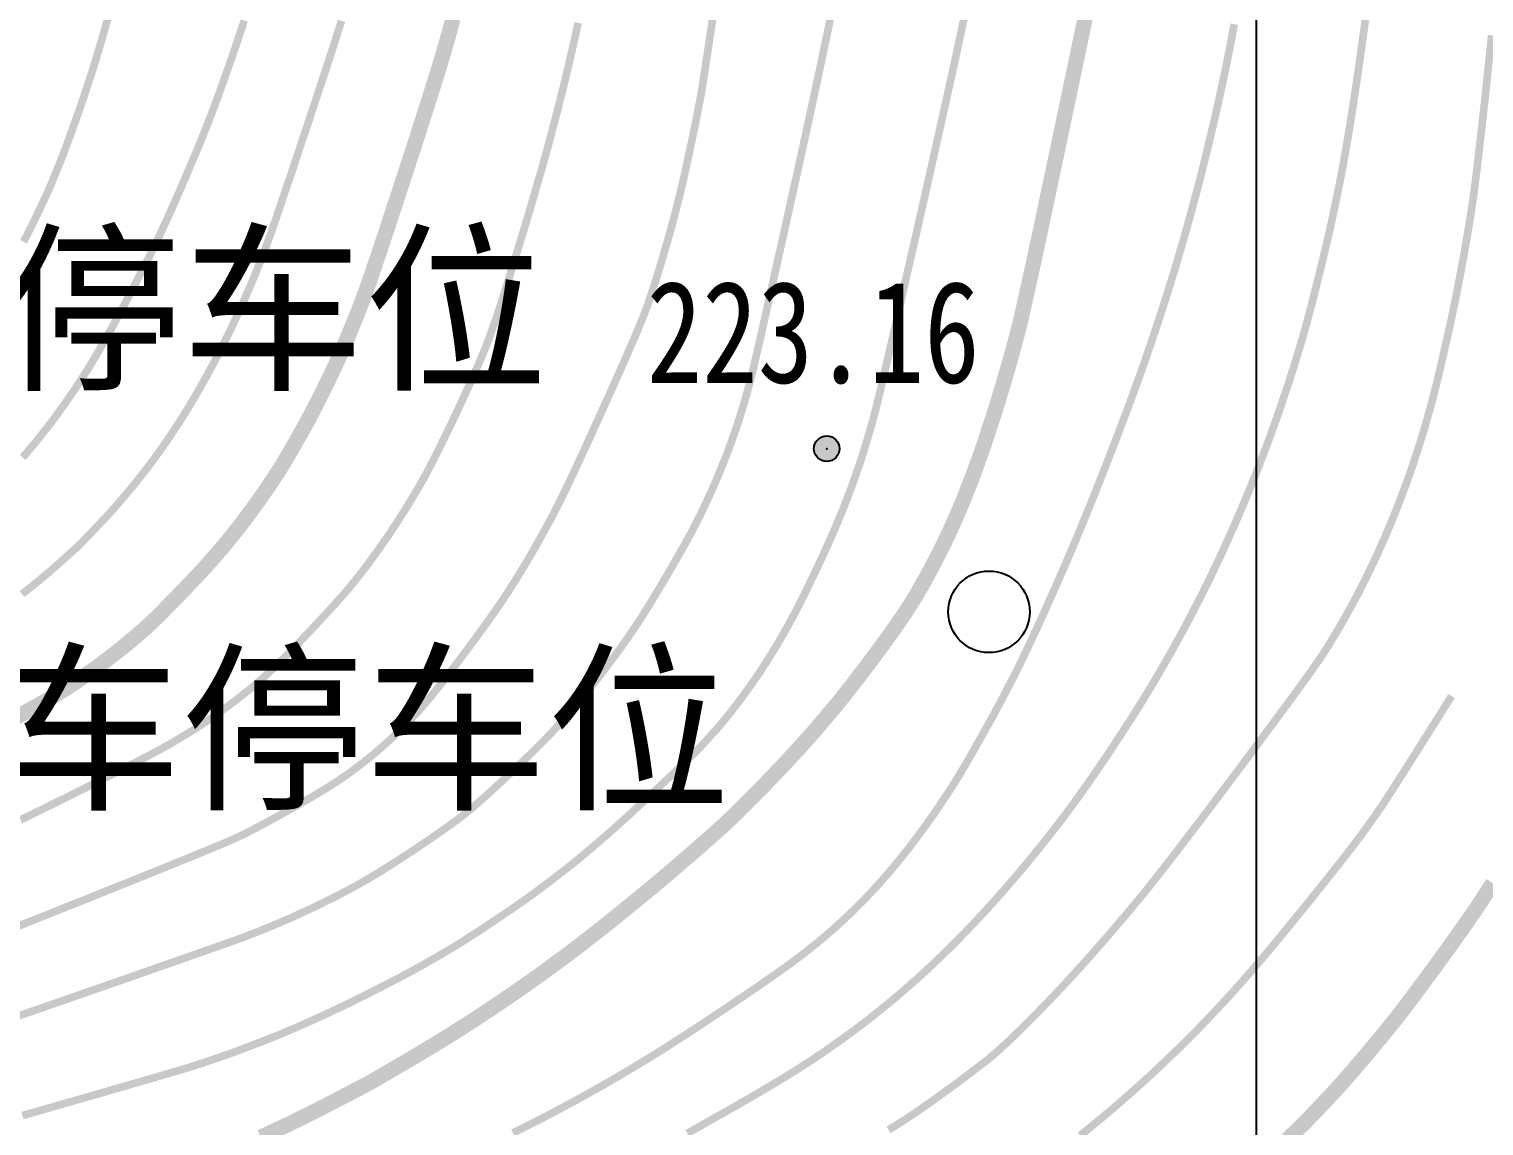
# Model space of a CAD drawing. Extents: x 36524600 to 36525730, y 2746759 to 2747713.
# Drawn here: x 36525135.22 to 36525149.49, y 2747439.83 to 2747450.58 of the extents above; entities that cross this region are included whole.
import ezdxf
from ezdxf.enums import TextEntityAlignment as Align

# ---------------------------------------------------------------- set-up
doc = ezdxf.new("R2010")
doc.units = 0
doc.header["$LTSCALE"] = 1000
doc.header["$MEASUREMENT"] = 0
for name, color, linetype in [('0-规划文字', 7, 'Continuous'), ('DGX', 251, 'Continuous'), ('GCD', 252, 'Continuous'), ('PP-DX-PT', 251, 'Continuous'), ('ZBTZ', 3, 'Continuous')]:
    doc.layers.add(name, color=color, linetype=linetype)
doc.styles.add('正等线体', font='宋体.shx', dxfattribs={"bigfont": '@@gbcbig.shx'})
doc.styles.add('黑体', font='simhei.ttf')

# ---------------------------------------------------------------- blocks, each defined once
blk = doc.blocks.new('gc326')
blk.add_circle((0, 0), 0.8)
blk = doc.blocks.new('gc200')
h = blk.add_hatch(color=256)
edge = h.paths.add_edge_path()
edge.add_arc((0, 0), 0.25, 0, 360)
blk.add_circle((0, 0), 0.25)
blk = doc.blocks.new('dxt')
at = {"color": 253, "elevation": 205.975}
blk.add_lwpolyline([(36524871.752, 2747471.477), (36525147.251, 2747471.477), (36525147.251, 2747245.683), (36524871.752, 2747245.683)], close=True, dxfattribs=at)
at = {"layer": 'DGX', "color": 253, "linetype": 'Continuous', "flags": 128}
for points, const_width in [([(36525147.557, 2747439.696), (36525147.621, 2747439.758), (36525147.684, 2747439.821), (36525147.748, 2747439.884), (36525147.81, 2747439.948), (36525147.871, 2747440.012), (36525147.931, 2747440.075), (36525147.99, 2747440.138), (36525148.046, 2747440.2), (36525148.102, 2747440.261), (36525148.155, 2747440.322), (36525148.207, 2747440.381), (36525148.258, 2747440.441), (36525148.307, 2747440.499), (36525148.355, 2747440.556), (36525148.401, 2747440.611), (36525148.446, 2747440.665), (36525148.489, 2747440.717), (36525148.531, 2747440.768), (36525148.571, 2747440.818), (36525148.61, 2747440.866), (36525148.65, 2747440.917), (36525148.694, 2747440.974), (36525148.743, 2747441.038), (36525148.795, 2747441.107), (36525148.852, 2747441.184), (36525148.913, 2747441.266), (36525148.979, 2747441.355), (36525149.048, 2747441.451), (36525149.117, 2747441.546), (36525149.182, 2747441.636), (36525149.241, 2747441.72), (36525149.296, 2747441.797), (36525149.346, 2747441.869), (36525149.392, 2747441.935), (36525149.432, 2747441.995), (36525149.468, 2747442.049), (36525149.502, 2747442.101), (36525149.537, 2747442.155), (36525149.573, 2747442.21)], 0.15), ([(36525149.168, 2747444.046), (36525149.03, 2747443.825), (36525148.906, 2747443.629), (36525148.798, 2747443.457), (36525148.704, 2747443.309), (36525148.626, 2747443.186), (36525148.562, 2747443.087), (36525148.514, 2747443.013), (36525148.481, 2747442.963), (36525148.454, 2747442.925), (36525148.428, 2747442.887), (36525148.402, 2747442.85), (36525148.376, 2747442.813), (36525148.349, 2747442.775), (36525148.322, 2747442.738), (36525148.295, 2747442.701), (36525148.268, 2747442.664), (36525148.237, 2747442.623), (36525148.199, 2747442.573), (36525148.153, 2747442.514), (36525148.1, 2747442.446), (36525148.04, 2747442.369), (36525147.972, 2747442.283), (36525147.897, 2747442.189), (36525147.814, 2747442.086), (36525147.729, 2747441.98), (36525147.647, 2747441.88), (36525147.569, 2747441.784), (36525147.495, 2747441.693), (36525147.423, 2747441.607), (36525147.356, 2747441.526), (36525147.291, 2747441.45), (36525147.23, 2747441.378), (36525147.17, 2747441.309), (36525147.11, 2747441.241), (36525147.049, 2747441.173), (36525146.988, 2747441.105), (36525146.926, 2747441.038), (36525146.864, 2747440.972), (36525146.802, 2747440.905), (36525146.739, 2747440.84), (36525146.675, 2747440.774), (36525146.611, 2747440.709), (36525146.547, 2747440.645), (36525146.482, 2747440.581), (36525146.416, 2747440.518), (36525146.35, 2747440.455), (36525146.284, 2747440.392), (36525146.217, 2747440.33), (36525146.15, 2747440.269), (36525146.082, 2747440.208), (36525146.014, 2747440.147), (36525145.946, 2747440.087), (36525145.877, 2747440.027), (36525145.807, 2747439.968), (36525145.738, 2747439.91), (36525145.667, 2747439.852), (36525145.597, 2747439.794), (36525145.526, 2747439.737)], 0.075), ([(36525143.646, 2747439.791), (36525143.717, 2747439.834), (36525143.791, 2747439.882), (36525143.868, 2747439.933), (36525143.948, 2747439.987), (36525144.032, 2747440.045), (36525144.119, 2747440.107), (36525144.21, 2747440.173), (36525144.298, 2747440.237), (36525144.378, 2747440.297), (36525144.45, 2747440.351), (36525144.514, 2747440.4), (36525144.57, 2747440.443), (36525144.619, 2747440.481), (36525144.659, 2747440.514), (36525144.692, 2747440.542), (36525144.722, 2747440.569), (36525144.755, 2747440.599), (36525144.792, 2747440.633), (36525144.832, 2747440.67), (36525144.875, 2747440.711), (36525144.921, 2747440.756), (36525144.97, 2747440.804), (36525145.022, 2747440.856), (36525145.077, 2747440.911), (36525145.133, 2747440.968), (36525145.191, 2747441.028), (36525145.25, 2747441.09), (36525145.311, 2747441.154), (36525145.374, 2747441.221), (36525145.438, 2747441.29), (36525145.503, 2747441.362), (36525145.57, 2747441.436), (36525145.638, 2747441.512), (36525145.707, 2747441.59), (36525145.777, 2747441.67), (36525145.848, 2747441.753), (36525145.92, 2747441.837), (36525145.993, 2747441.923), (36525146.067, 2747442.012), (36525146.148, 2747442.11), (36525146.243, 2747442.228), (36525146.35, 2747442.365), (36525146.471, 2747442.521), (36525146.605, 2747442.696), (36525146.753, 2747442.89), (36525146.913, 2747443.102), (36525147.087, 2747443.334), (36525147.258, 2747443.563), (36525147.41, 2747443.768), (36525147.544, 2747443.949), (36525147.659, 2747444.106), (36525147.755, 2747444.239), (36525147.832, 2747444.348), (36525147.891, 2747444.432), (36525147.93, 2747444.493), (36525147.961, 2747444.541), (36525147.99, 2747444.59), (36525148.02, 2747444.639), (36525148.049, 2747444.688), (36525148.078, 2747444.737), (36525148.106, 2747444.787), (36525148.135, 2747444.836), (36525148.162, 2747444.886), (36525148.19, 2747444.936), (36525148.217, 2747444.987), (36525148.244, 2747445.037), (36525148.27, 2747445.088), (36525148.296, 2747445.139), (36525148.322, 2747445.19), (36525148.347, 2747445.241), (36525148.372, 2747445.292), (36525148.397, 2747445.344), (36525148.421, 2747445.396), (36525148.445, 2747445.447), (36525148.468, 2747445.5), (36525148.492, 2747445.552), (36525148.515, 2747445.604), (36525148.537, 2747445.657), (36525148.559, 2747445.709), (36525148.581, 2747445.762), (36525148.603, 2747445.815), (36525148.624, 2747445.868), (36525148.645, 2747445.921), (36525148.666, 2747445.975), (36525148.686, 2747446.028), (36525148.706, 2747446.082), (36525148.726, 2747446.136), (36525148.745, 2747446.189), (36525148.764, 2747446.243), (36525148.783, 2747446.297), (36525148.801, 2747446.352), (36525148.819, 2747446.406), (36525148.837, 2747446.46), (36525148.854, 2747446.515), (36525148.872, 2747446.569), (36525148.888, 2747446.624), (36525148.905, 2747446.679), (36525148.921, 2747446.734), (36525148.936, 2747446.789), (36525148.952, 2747446.844), (36525148.967, 2747446.899), (36525148.982, 2747446.954), (36525148.996, 2747447.01), (36525149.011, 2747447.069), (36525149.027, 2747447.136), (36525149.045, 2747447.21), (36525149.065, 2747447.292), (36525149.085, 2747447.382), (36525149.107, 2747447.479), (36525149.131, 2747447.584), (36525149.156, 2747447.696), (36525149.181, 2747447.815), (36525149.207, 2747447.939), (36525149.232, 2747448.067), (36525149.257, 2747448.199), (36525149.283, 2747448.337), (36525149.308, 2747448.479), (36525149.333, 2747448.625), (36525149.358, 2747448.777), (36525149.386, 2747448.97), (36525149.42, 2747449.241), (36525149.461, 2747449.59), (36525149.508, 2747450.018), (36525149.561, 2747450.524)], 0.075), ([(36525148.334, 2747450.757), (36525148.304, 2747450.538), (36525148.275, 2747450.331), (36525148.247, 2747450.137), (36525148.22, 2747449.955), (36525148.194, 2747449.785), (36525148.169, 2747449.627), (36525148.145, 2747449.482), (36525148.12, 2747449.342), (36525148.095, 2747449.203), (36525148.068, 2747449.064), (36525148.04, 2747448.926), (36525148.011, 2747448.788), (36525147.981, 2747448.65), (36525147.95, 2747448.512), (36525147.917, 2747448.374), (36525147.885, 2747448.241), (36525147.854, 2747448.116), (36525147.825, 2747448), (36525147.798, 2747447.892), (36525147.771, 2747447.792), (36525147.747, 2747447.701), (36525147.724, 2747447.619), (36525147.703, 2747447.545), (36525147.682, 2747447.475), (36525147.661, 2747447.406), (36525147.64, 2747447.338), (36525147.619, 2747447.27), (36525147.598, 2747447.203), (36525147.577, 2747447.136), (36525147.555, 2747447.07), (36525147.533, 2747447.005), (36525147.511, 2747446.94), (36525147.489, 2747446.875), (36525147.467, 2747446.811), (36525147.444, 2747446.746), (36525147.421, 2747446.682), (36525147.398, 2747446.617), (36525147.374, 2747446.553), (36525147.35, 2747446.489), (36525147.326, 2747446.425), (36525147.301, 2747446.361), (36525147.277, 2747446.297), (36525147.252, 2747446.233), (36525147.226, 2747446.169), (36525147.201, 2747446.106), (36525147.175, 2747446.042), (36525147.149, 2747445.979), (36525147.122, 2747445.916), (36525147.095, 2747445.853), (36525147.068, 2747445.79), (36525147.041, 2747445.727), (36525147.013, 2747445.665), (36525146.985, 2747445.602), (36525146.957, 2747445.54), (36525146.929, 2747445.478), (36525146.9, 2747445.415), (36525146.871, 2747445.353), (36525146.841, 2747445.292), (36525146.812, 2747445.23), (36525146.782, 2747445.168), (36525146.751, 2747445.107), (36525146.721, 2747445.046), (36525146.69, 2747444.985), (36525146.658, 2747444.924), (36525146.627, 2747444.863), (36525146.595, 2747444.802), (36525146.563, 2747444.742), (36525146.531, 2747444.682), (36525146.498, 2747444.622), (36525146.465, 2747444.562), (36525146.432, 2747444.502), (36525146.398, 2747444.442), (36525146.364, 2747444.383), (36525146.33, 2747444.323), (36525146.295, 2747444.264), (36525146.261, 2747444.205), (36525146.226, 2747444.146), (36525146.19, 2747444.088), (36525146.155, 2747444.029), (36525146.118, 2747443.97), (36525146.079, 2747443.907), (36525146.038, 2747443.842), (36525145.994, 2747443.775), (36525145.949, 2747443.704), (36525145.901, 2747443.632), (36525145.851, 2747443.556), (36525145.8, 2747443.478), (36525145.747, 2747443.4), (36525145.695, 2747443.324), (36525145.644, 2747443.25), (36525145.594, 2747443.178), (36525145.545, 2747443.109), (36525145.497, 2747443.041), (36525145.449, 2747442.976), (36525145.402, 2747442.913), (36525145.356, 2747442.851), (36525145.309, 2747442.79), (36525145.262, 2747442.729), (36525145.214, 2747442.668), (36525145.166, 2747442.607), (36525145.118, 2747442.547), (36525145.069, 2747442.487), (36525145.02, 2747442.427), (36525144.971, 2747442.368), (36525144.921, 2747442.309), (36525144.871, 2747442.25), (36525144.82, 2747442.191), (36525144.77, 2747442.133), (36525144.718, 2747442.075), (36525144.667, 2747442.018), (36525144.615, 2747441.961), (36525144.563, 2747441.904), (36525144.51, 2747441.847), (36525144.457, 2747441.791), (36525144.404, 2747441.736), (36525144.35, 2747441.68), (36525144.296, 2747441.626), (36525144.241, 2747441.571), (36525144.186, 2747441.517), (36525144.131, 2747441.464), (36525144.075, 2747441.411), (36525144.018, 2747441.358), (36525143.962, 2747441.306), (36525143.904, 2747441.255), (36525143.847, 2747441.204), (36525143.789, 2747441.153), (36525143.73, 2747441.103), (36525143.671, 2747441.054), (36525143.612, 2747441.005), (36525143.552, 2747440.957), (36525143.492, 2747440.909), (36525143.431, 2747440.861), (36525143.37, 2747440.814), (36525143.308, 2747440.768), (36525143.246, 2747440.722), (36525143.184, 2747440.677), (36525143.121, 2747440.633), (36525143.058, 2747440.588), (36525142.995, 2747440.545), (36525142.931, 2747440.502), (36525142.867, 2747440.459), (36525142.802, 2747440.418), (36525142.737, 2747440.376), (36525142.668, 2747440.333), (36525142.589, 2747440.285), (36525142.502, 2747440.233), (36525142.406, 2747440.176), (36525142.301, 2747440.115), (36525142.187, 2747440.049), (36525142.065, 2747439.979), (36525141.933, 2747439.905), (36525141.8, 2747439.83), (36525141.673, 2747439.758)], 0.075), ([(36525147.037, 2747450.633), (36525147.009, 2747450.484), (36525146.983, 2747450.348), (36525146.958, 2747450.223), (36525146.934, 2747450.111), (36525146.911, 2747450.005), (36525146.888, 2747449.9), (36525146.865, 2747449.796), (36525146.842, 2747449.694), (36525146.818, 2747449.594), (36525146.795, 2747449.494), (36525146.771, 2747449.396), (36525146.747, 2747449.299), (36525146.723, 2747449.203), (36525146.699, 2747449.107), (36525146.674, 2747449.011), (36525146.648, 2747448.916), (36525146.623, 2747448.82), (36525146.596, 2747448.725), (36525146.57, 2747448.629), (36525146.543, 2747448.534), (36525146.515, 2747448.439), (36525146.487, 2747448.344), (36525146.459, 2747448.249), (36525146.43, 2747448.154), (36525146.401, 2747448.059), (36525146.371, 2747447.965), (36525146.341, 2747447.871), (36525146.311, 2747447.776), (36525146.28, 2747447.682), (36525146.248, 2747447.588), (36525146.217, 2747447.494), (36525146.184, 2747447.401), (36525146.152, 2747447.307), (36525146.119, 2747447.214), (36525146.085, 2747447.121), (36525146.052, 2747447.028), (36525146.017, 2747446.933), (36525145.98, 2747446.834), (36525145.941, 2747446.732), (36525145.901, 2747446.625), (36525145.859, 2747446.515), (36525145.815, 2747446.402), (36525145.769, 2747446.284), (36525145.721, 2747446.163), (36525145.673, 2747446.04), (36525145.623, 2747445.917), (36525145.573, 2747445.795), (36525145.523, 2747445.673), (36525145.472, 2747445.551), (36525145.42, 2747445.429), (36525145.368, 2747445.308), (36525145.315, 2747445.187), (36525145.263, 2747445.069), (36525145.213, 2747444.957), (36525145.165, 2747444.85), (36525145.119, 2747444.749), (36525145.075, 2747444.654), (36525145.033, 2747444.565), (36525144.994, 2747444.481), (36525144.956, 2747444.403), (36525144.919, 2747444.326), (36525144.879, 2747444.246), (36525144.836, 2747444.163), (36525144.791, 2747444.077), (36525144.744, 2747443.988), (36525144.695, 2747443.896), (36525144.643, 2747443.801), (36525144.588, 2747443.703), (36525144.534, 2747443.607), (36525144.483, 2747443.517), (36525144.436, 2747443.433), (36525144.391, 2747443.356), (36525144.349, 2747443.286), (36525144.31, 2747443.222), (36525144.274, 2747443.165), (36525144.241, 2747443.114), (36525144.21, 2747443.066), (36525144.178, 2747443.019), (36525144.146, 2747442.971), (36525144.114, 2747442.924), (36525144.082, 2747442.877), (36525144.049, 2747442.831), (36525144.016, 2747442.784), (36525143.982, 2747442.738), (36525143.949, 2747442.692), (36525143.915, 2747442.647), (36525143.88, 2747442.601), (36525143.846, 2747442.556), (36525143.81, 2747442.511), (36525143.775, 2747442.467), (36525143.739, 2747442.423), (36525143.703, 2747442.379), (36525143.667, 2747442.336), (36525143.63, 2747442.293), (36525143.593, 2747442.25), (36525143.555, 2747442.208), (36525143.517, 2747442.166), (36525143.478, 2747442.124), (36525143.439, 2747442.083), (36525143.4, 2747442.042), (36525143.36, 2747442.002), (36525143.32, 2747441.962), (36525143.279, 2747441.922), (36525143.238, 2747441.883), (36525143.197, 2747441.845), (36525143.155, 2747441.806), (36525143.113, 2747441.768), (36525143.071, 2747441.731), (36525143.028, 2747441.694), (36525142.984, 2747441.657), (36525142.941, 2747441.621), (36525142.897, 2747441.586), (36525142.852, 2747441.55), (36525142.808, 2747441.516), (36525142.762, 2747441.481), (36525142.717, 2747441.447), (36525142.669, 2747441.412), (36525142.617, 2747441.375), (36525142.56, 2747441.334), (36525142.498, 2747441.291), (36525142.432, 2747441.245), (36525142.361, 2747441.196), (36525142.286, 2747441.145), (36525142.207, 2747441.091), (36525142.125, 2747441.036), (36525142.045, 2747440.982), (36525141.967, 2747440.93), (36525141.889, 2747440.878), (36525141.813, 2747440.828), (36525141.738, 2747440.779), (36525141.665, 2747440.731), (36525141.592, 2747440.684), (36525141.521, 2747440.638), (36525141.449, 2747440.592), (36525141.377, 2747440.547), (36525141.304, 2747440.502), (36525141.232, 2747440.458), (36525141.159, 2747440.414), (36525141.086, 2747440.37), (36525141.013, 2747440.327), (36525140.939, 2747440.284), (36525140.865, 2747440.241), (36525140.791, 2747440.199), (36525140.717, 2747440.157), (36525140.642, 2747440.116), (36525140.568, 2747440.075), (36525140.493, 2747440.035), (36525140.418, 2747439.995), (36525140.342, 2747439.955), (36525140.267, 2747439.915), (36525140.191, 2747439.877), (36525140.115, 2747439.838), (36525140.039, 2747439.8), (36525139.963, 2747439.762)], 0.075), ([(36525145.604, 2747450.832), (36525145.513, 2747450.398), (36525145.412, 2747449.918), (36525145.312, 2747449.442), (36525145.223, 2747449.021), (36525145.145, 2747448.653), (36525145.078, 2747448.341), (36525145.021, 2747448.082), (36525144.976, 2747447.878), (36525144.942, 2747447.728), (36525144.918, 2747447.632), (36525144.9, 2747447.564), (36525144.882, 2747447.496), (36525144.863, 2747447.427), (36525144.844, 2747447.359), (36525144.825, 2747447.291), (36525144.806, 2747447.223), (36525144.786, 2747447.155), (36525144.766, 2747447.087), (36525144.745, 2747447.02), (36525144.725, 2747446.952), (36525144.704, 2747446.884), (36525144.683, 2747446.817), (36525144.661, 2747446.749), (36525144.639, 2747446.682), (36525144.617, 2747446.615), (36525144.595, 2747446.548), (36525144.572, 2747446.481), (36525144.549, 2747446.414), (36525144.525, 2747446.348), (36525144.501, 2747446.281), (36525144.477, 2747446.215), (36525144.452, 2747446.149), (36525144.426, 2747446.084), (36525144.4, 2747446.018), (36525144.374, 2747445.953), (36525144.347, 2747445.889), (36525144.319, 2747445.824), (36525144.291, 2747445.76), (36525144.262, 2747445.696), (36525144.233, 2747445.632), (36525144.202, 2747445.569), (36525144.172, 2747445.505), (36525144.14, 2747445.443), (36525144.108, 2747445.38), (36525144.076, 2747445.318), (36525144.042, 2747445.256), (36525144.009, 2747445.194), (36525143.974, 2747445.133), (36525143.939, 2747445.072), (36525143.904, 2747445.012), (36525143.864, 2747444.948), (36525143.818, 2747444.875), (36525143.764, 2747444.796), (36525143.703, 2747444.708), (36525143.635, 2747444.613), (36525143.56, 2747444.51), (36525143.478, 2747444.399), (36525143.388, 2747444.281), (36525143.295, 2747444.159), (36525143.2, 2747444.039), (36525143.104, 2747443.921), (36525143.006, 2747443.805), (36525142.908, 2747443.69), (36525142.808, 2747443.578), (36525142.706, 2747443.467), (36525142.604, 2747443.357), (36525142.504, 2747443.252), (36525142.409, 2747443.155), (36525142.321, 2747443.065), (36525142.238, 2747442.982), (36525142.162, 2747442.906), (36525142.091, 2747442.838), (36525142.027, 2747442.777), (36525141.968, 2747442.724), (36525141.912, 2747442.674), (36525141.855, 2747442.624), (36525141.798, 2747442.573), (36525141.74, 2747442.523), (36525141.682, 2747442.473), (36525141.623, 2747442.422), (36525141.564, 2747442.371), (36525141.504, 2747442.32), (36525141.443, 2747442.269), (36525141.38, 2747442.215), (36525141.314, 2747442.16), (36525141.245, 2747442.104), (36525141.175, 2747442.046), (36525141.101, 2747441.986), (36525141.026, 2747441.925), (36525140.948, 2747441.862), (36525140.869, 2747441.798), (36525140.789, 2747441.735), (36525140.709, 2747441.673), (36525140.629, 2747441.611), (36525140.548, 2747441.549), (36525140.467, 2747441.488), (36525140.385, 2747441.428), (36525140.303, 2747441.368), (36525140.221, 2747441.308), (36525140.138, 2747441.249), (36525140.055, 2747441.191), (36525139.972, 2747441.133), (36525139.888, 2747441.076), (36525139.804, 2747441.019), (36525139.72, 2747440.962), (36525139.635, 2747440.907), (36525139.55, 2747440.851), (36525139.464, 2747440.797), (36525139.379, 2747440.742), (36525139.292, 2747440.689), (36525139.206, 2747440.636), (36525139.119, 2747440.583), (36525139.032, 2747440.531), (36525138.944, 2747440.479), (36525138.862, 2747440.431), (36525138.789, 2747440.389), (36525138.727, 2747440.352), (36525138.674, 2747440.322), (36525138.632, 2747440.297), (36525138.599, 2747440.278), (36525138.577, 2747440.265), (36525138.565, 2747440.258), (36525138.553, 2747440.252), (36525138.531, 2747440.24), (36525138.499, 2747440.223), (36525138.457, 2747440.201), (36525138.405, 2747440.174), (36525138.343, 2747440.142), (36525138.272, 2747440.105), (36525138.19, 2747440.062), (36525138.104, 2747440.018), (36525138.017, 2747439.973), (36525137.93, 2747439.93), (36525137.842, 2747439.887), (36525137.755, 2747439.844), (36525137.667, 2747439.802), (36525137.579, 2747439.761), (36525137.49, 2747439.72)], 0.15), ([(36525135.152, 2747439.932), (36525135.797, 2747440.117), (36525136.275, 2747440.255), (36525136.586, 2747440.345), (36525136.729, 2747440.387), (36525136.788, 2747440.405), (36525136.847, 2747440.424), (36525136.906, 2747440.443), (36525136.964, 2747440.463), (36525137.023, 2747440.483), (36525137.082, 2747440.503), (36525137.14, 2747440.523), (36525137.199, 2747440.544), (36525137.257, 2747440.565), (36525137.315, 2747440.587), (36525137.373, 2747440.609), (36525137.431, 2747440.631), (36525137.489, 2747440.653), (36525137.546, 2747440.676), (36525137.604, 2747440.699), (36525137.661, 2747440.722), (36525137.719, 2747440.746), (36525137.776, 2747440.77), (36525137.833, 2747440.794), (36525137.89, 2747440.819), (36525137.946, 2747440.844), (36525138.003, 2747440.869), (36525138.059, 2747440.895), (36525138.116, 2747440.921), (36525138.172, 2747440.947), (36525138.23, 2747440.975), (36525138.29, 2747441.003), (36525138.35, 2747441.032), (36525138.412, 2747441.062), (36525138.474, 2747441.093), (36525138.538, 2747441.125), (36525138.603, 2747441.158), (36525138.668, 2747441.191), (36525138.729, 2747441.222), (36525138.788, 2747441.253), (36525138.844, 2747441.282), (36525138.898, 2747441.311), (36525138.949, 2747441.338), (36525138.997, 2747441.364), (36525139.043, 2747441.389), (36525139.087, 2747441.414), (36525139.131, 2747441.439), (36525139.175, 2747441.464), (36525139.218, 2747441.489), (36525139.262, 2747441.515), (36525139.306, 2747441.54), (36525139.349, 2747441.566), (36525139.393, 2747441.592), (36525139.438, 2747441.62), (36525139.489, 2747441.652), (36525139.545, 2747441.688), (36525139.606, 2747441.727), (36525139.672, 2747441.77), (36525139.743, 2747441.818), (36525139.819, 2747441.869), (36525139.9, 2747441.923), (36525139.984, 2747441.98), (36525140.067, 2747442.038), (36525140.149, 2747442.097), (36525140.23, 2747442.157), (36525140.311, 2747442.217), (36525140.391, 2747442.279), (36525140.471, 2747442.341), (36525140.55, 2747442.403), (36525140.63, 2747442.468), (36525140.711, 2747442.536), (36525140.795, 2747442.607), (36525140.88, 2747442.682), (36525140.968, 2747442.759), (36525141.057, 2747442.839), (36525141.148, 2747442.923), (36525141.242, 2747443.009), (36525141.331, 2747443.093), (36525141.412, 2747443.169), (36525141.484, 2747443.237), (36525141.548, 2747443.297), (36525141.602, 2747443.349), (36525141.648, 2747443.393), (36525141.685, 2747443.429), (36525141.713, 2747443.457), (36525141.737, 2747443.481), (36525141.76, 2747443.505), (36525141.784, 2747443.529), (36525141.807, 2747443.553), (36525141.83, 2747443.577), (36525141.853, 2747443.602), (36525141.875, 2747443.627), (36525141.898, 2747443.652), (36525141.92, 2747443.677), (36525141.943, 2747443.702), (36525141.965, 2747443.727), (36525141.987, 2747443.753), (36525142.008, 2747443.778), (36525142.03, 2747443.804), (36525142.051, 2747443.83), (36525142.072, 2747443.856), (36525142.094, 2747443.882), (36525142.114, 2747443.908), (36525142.135, 2747443.935), (36525142.156, 2747443.961), (36525142.176, 2747443.988), (36525142.196, 2747444.015), (36525142.216, 2747444.042), (36525142.236, 2747444.069), (36525142.256, 2747444.096), (36525142.275, 2747444.123), (36525142.295, 2747444.151), (36525142.314, 2747444.178), (36525142.333, 2747444.206), (36525142.352, 2747444.233), (36525142.371, 2747444.261), (36525142.39, 2747444.289), (36525142.408, 2747444.317), (36525142.426, 2747444.346), (36525142.445, 2747444.374), (36525142.463, 2747444.402), (36525142.48, 2747444.431), (36525142.498, 2747444.459), (36525142.516, 2747444.488), (36525142.533, 2747444.517), (36525142.551, 2747444.545), (36525142.568, 2747444.574), (36525142.585, 2747444.603), (36525142.602, 2747444.632), (36525142.619, 2747444.662), (36525142.635, 2747444.691), (36525142.652, 2747444.72), (36525142.668, 2747444.749), (36525142.684, 2747444.779), (36525142.7, 2747444.809), (36525142.716, 2747444.838), (36525142.732, 2747444.868), (36525142.747, 2747444.898), (36525142.763, 2747444.928), (36525142.778, 2747444.958), (36525142.793, 2747444.988), (36525142.809, 2747445.018), (36525142.824, 2747445.05), (36525142.84, 2747445.083), (36525142.857, 2747445.117), (36525142.874, 2747445.152), (36525142.891, 2747445.188), (36525142.909, 2747445.225), (36525142.928, 2747445.263), (36525142.946, 2747445.303), (36525142.965, 2747445.344), (36525142.985, 2747445.386), (36525143.005, 2747445.43), (36525143.026, 2747445.476), (36525143.047, 2747445.522), (36525143.069, 2747445.571), (36525143.091, 2747445.62), (36525143.113, 2747445.67), (36525143.134, 2747445.721), (36525143.156, 2747445.772), (36525143.177, 2747445.822), (36525143.198, 2747445.873), (36525143.218, 2747445.925), (36525143.238, 2747445.976), (36525143.257, 2747446.027), (36525143.277, 2747446.079), (36525143.296, 2747446.13), (36525143.314, 2747446.182), (36525143.332, 2747446.234), (36525143.35, 2747446.286), (36525143.368, 2747446.338), (36525143.385, 2747446.39), (36525143.402, 2747446.443), (36525143.418, 2747446.495), (36525143.434, 2747446.548), (36525143.45, 2747446.601), (36525143.465, 2747446.653), (36525143.48, 2747446.706), (36525143.495, 2747446.759), (36525143.509, 2747446.812), (36525143.523, 2747446.866), (36525143.541, 2747446.939), (36525143.568, 2747447.051), (36525143.603, 2747447.203), (36525143.648, 2747447.395), (36525143.701, 2747447.626), (36525143.763, 2747447.896), (36525143.833, 2747448.206), (36525143.913, 2747448.556), (36525143.994, 2747448.913), (36525144.069, 2747449.246), (36525144.138, 2747449.556), (36525144.202, 2747449.842), (36525144.26, 2747450.104), (36525144.312, 2747450.342), (36525144.358, 2747450.556), (36525144.398, 2747450.746)], 0.075), ([(36525143.078, 2747450.698), (36525143.036, 2747450.498), (36525142.991, 2747450.282), (36525142.941, 2747450.05), (36525142.888, 2747449.802), (36525142.83, 2747449.538), (36525142.769, 2747449.257), (36525142.703, 2747448.961), (36525142.634, 2747448.648), (36525142.566, 2747448.344), (36525142.506, 2747448.075), (36525142.453, 2747447.84), (36525142.408, 2747447.639), (36525142.37, 2747447.472), (36525142.339, 2747447.34), (36525142.317, 2747447.242), (36525142.301, 2747447.178), (36525142.289, 2747447.132), (36525142.277, 2747447.085), (36525142.264, 2747447.039), (36525142.251, 2747446.993), (36525142.238, 2747446.946), (36525142.224, 2747446.9), (36525142.21, 2747446.854), (36525142.196, 2747446.808), (36525142.182, 2747446.763), (36525142.167, 2747446.717), (36525142.152, 2747446.671), (36525142.136, 2747446.626), (36525142.12, 2747446.58), (36525142.104, 2747446.535), (36525142.087, 2747446.49), (36525142.071, 2747446.445), (36525142.054, 2747446.4), (36525142.036, 2747446.355), (36525142.018, 2747446.311), (36525142, 2747446.266), (36525141.982, 2747446.222), (36525141.963, 2747446.177), (36525141.944, 2747446.133), (36525141.925, 2747446.089), (36525141.905, 2747446.045), (36525141.885, 2747446.002), (36525141.865, 2747445.958), (36525141.844, 2747445.914), (36525141.824, 2747445.871), (36525141.803, 2747445.828), (36525141.781, 2747445.785), (36525141.76, 2747445.741), (36525141.736, 2747445.696), (36525141.71, 2747445.645), (36525141.679, 2747445.59), (36525141.646, 2747445.529), (36525141.609, 2747445.464), (36525141.569, 2747445.393), (36525141.525, 2747445.318), (36525141.478, 2747445.237), (36525141.431, 2747445.157), (36525141.386, 2747445.082), (36525141.344, 2747445.012), (36525141.305, 2747444.948), (36525141.268, 2747444.889), (36525141.235, 2747444.836), (36525141.204, 2747444.787), (36525141.175, 2747444.745), (36525141.15, 2747444.707), (36525141.127, 2747444.674), (36525141.107, 2747444.644), (36525141.091, 2747444.619), (36525141.077, 2747444.599), (36525141.065, 2747444.582), (36525141.057, 2747444.57), (36525141.052, 2747444.563), (36525141.046, 2747444.555), (36525141.037, 2747444.542), (36525141.025, 2747444.526), (36525141.009, 2747444.504), (36525140.99, 2747444.479), (36525140.968, 2747444.448), (36525140.942, 2747444.414), (36525140.913, 2747444.375), (36525140.882, 2747444.333), (36525140.851, 2747444.292), (36525140.819, 2747444.251), (36525140.788, 2747444.21), (36525140.756, 2747444.17), (36525140.724, 2747444.13), (36525140.691, 2747444.09), (36525140.659, 2747444.05), (36525140.626, 2747444.01), (36525140.593, 2747443.97), (36525140.56, 2747443.931), (36525140.526, 2747443.892), (36525140.492, 2747443.853), (36525140.458, 2747443.814), (36525140.424, 2747443.776), (36525140.389, 2747443.738), (36525140.352, 2747443.697), (36525140.31, 2747443.653), (36525140.263, 2747443.605), (36525140.21, 2747443.552), (36525140.153, 2747443.495), (36525140.091, 2747443.435), (36525140.023, 2747443.37), (36525139.951, 2747443.301), (36525139.878, 2747443.233), (36525139.809, 2747443.169), (36525139.745, 2747443.11), (36525139.686, 2747443.056), (36525139.63, 2747443.007), (36525139.579, 2747442.963), (36525139.532, 2747442.923), (36525139.49, 2747442.889), (36525139.446, 2747442.855), (36525139.397, 2747442.818), (36525139.343, 2747442.779), (36525139.282, 2747442.736), (36525139.216, 2747442.689), (36525139.145, 2747442.64), (36525139.067, 2747442.588), (36525138.984, 2747442.532), (36525138.9, 2747442.477), (36525138.822, 2747442.426), (36525138.748, 2747442.379), (36525138.68, 2747442.336), (36525138.617, 2747442.298), (36525138.559, 2747442.263), (36525138.506, 2747442.232), (36525138.458, 2747442.205), (36525138.413, 2747442.18), (36525138.367, 2747442.155), (36525138.321, 2747442.131), (36525138.276, 2747442.107), (36525138.23, 2747442.083), (36525138.184, 2747442.06), (36525138.137, 2747442.037), (36525138.091, 2747442.014), (36525138.044, 2747441.991), (36525137.998, 2747441.969), (36525137.951, 2747441.947), (36525137.904, 2747441.925), (36525137.857, 2747441.904), (36525137.81, 2747441.882), (36525137.763, 2747441.861), (36525137.715, 2747441.841), (36525137.668, 2747441.82), (36525137.62, 2747441.8), (36525137.572, 2747441.78), (36525137.524, 2747441.761), (36525137.476, 2747441.741), (36525137.428, 2747441.722), (36525137.38, 2747441.704), (36525137.332, 2747441.685), (36525137.252, 2747441.656), (36525137.112, 2747441.606), (36525136.909, 2747441.535), (36525136.645, 2747441.442), (36525136.319, 2747441.328), (36525135.932, 2747441.193), (36525135.483, 2747441.037), (36525134.972, 2747440.859)], 0.075), ([(36525141.935, 2747450.779), (36525141.887, 2747450.459), (36525141.85, 2747450.215), (36525141.824, 2747450.047), (36525141.809, 2747449.955), (36525141.799, 2747449.898), (36525141.786, 2747449.833), (36525141.772, 2747449.762), (36525141.757, 2747449.685), (36525141.74, 2747449.6), (36525141.721, 2747449.509), (36525141.7, 2747449.412), (36525141.678, 2747449.307), (36525141.654, 2747449.199), (36525141.63, 2747449.092), (36525141.605, 2747448.985), (36525141.578, 2747448.878), (36525141.551, 2747448.772), (36525141.523, 2747448.666), (36525141.494, 2747448.56), (36525141.463, 2747448.454), (36525141.433, 2747448.352), (36525141.405, 2747448.256), (36525141.378, 2747448.168), (36525141.352, 2747448.086), (36525141.328, 2747448.011), (36525141.305, 2747447.942), (36525141.284, 2747447.881), (36525141.264, 2747447.826), (36525141.241, 2747447.767), (36525141.211, 2747447.693), (36525141.174, 2747447.604), (36525141.129, 2747447.5), (36525141.078, 2747447.382), (36525141.019, 2747447.248), (36525140.952, 2747447.099), (36525140.879, 2747446.936), (36525140.804, 2747446.772), (36525140.736, 2747446.621), (36525140.674, 2747446.485), (36525140.617, 2747446.362), (36525140.566, 2747446.253), (36525140.521, 2747446.157), (36525140.482, 2747446.076), (36525140.449, 2747446.008), (36525140.419, 2747445.947), (36525140.388, 2747445.886), (36525140.357, 2747445.826), (36525140.325, 2747445.766), (36525140.293, 2747445.706), (36525140.26, 2747445.646), (36525140.227, 2747445.587), (36525140.194, 2747445.528), (36525140.16, 2747445.469), (36525140.126, 2747445.41), (36525140.091, 2747445.351), (36525140.056, 2747445.293), (36525140.021, 2747445.235), (36525139.985, 2747445.177), (36525139.948, 2747445.12), (36525139.912, 2747445.063), (36525139.873, 2747445.004), (36525139.831, 2747444.941), (36525139.785, 2747444.875), (36525139.736, 2747444.805), (36525139.683, 2747444.731), (36525139.627, 2747444.654), (36525139.567, 2747444.572), (36525139.504, 2747444.488), (36525139.441, 2747444.404), (36525139.383, 2747444.327), (36525139.329, 2747444.256), (36525139.279, 2747444.191), (36525139.233, 2747444.133), (36525139.191, 2747444.081), (36525139.154, 2747444.035), (36525139.121, 2747443.996), (36525139.09, 2747443.959), (36525139.058, 2747443.924), (36525139.027, 2747443.888), (36525138.994, 2747443.853), (36525138.962, 2747443.819), (36525138.929, 2747443.784), (36525138.895, 2747443.75), (36525138.862, 2747443.717), (36525138.827, 2747443.683), (36525138.793, 2747443.651), (36525138.758, 2747443.618), (36525138.723, 2747443.586), (36525138.687, 2747443.554), (36525138.651, 2747443.523), (36525138.615, 2747443.492), (36525138.579, 2747443.462), (36525138.542, 2747443.431), (36525138.504, 2747443.402), (36525138.467, 2747443.373), (36525138.429, 2747443.344), (36525138.391, 2747443.315), (36525138.352, 2747443.287), (36525138.313, 2747443.26), (36525138.274, 2747443.233), (36525138.232, 2747443.204), (36525138.184, 2747443.174), (36525138.131, 2747443.14), (36525138.072, 2747443.105), (36525138.008, 2747443.066), (36525137.938, 2747443.026), (36525137.863, 2747442.982), (36525137.782, 2747442.937), (36525137.7, 2747442.891), (36525137.624, 2747442.849), (36525137.553, 2747442.81), (36525137.487, 2747442.775), (36525137.426, 2747442.743), (36525137.37, 2747442.714), (36525137.319, 2747442.688), (36525137.273, 2747442.666), (36525137.211, 2747442.638), (36525137.111, 2747442.595), (36525136.974, 2747442.538), (36525136.8, 2747442.467), (36525136.588, 2747442.381), (36525136.339, 2747442.28), (36525136.052, 2747442.165), (36525135.728, 2747442.035), (36525135.394, 2747441.902), (36525135.08, 2747441.777)], 0.075), ([(36525135.132, 2747442.831), (36525135.245, 2747442.886), (36525135.365, 2747442.944), (36525135.492, 2747443.007), (36525135.626, 2747443.073), (36525135.767, 2747443.143), (36525135.906, 2747443.213), (36525136.034, 2747443.278), (36525136.151, 2747443.337), (36525136.257, 2747443.392), (36525136.351, 2747443.441), (36525136.435, 2747443.485), (36525136.507, 2747443.524), (36525136.569, 2747443.558), (36525136.624, 2747443.59), (36525136.679, 2747443.623), (36525136.734, 2747443.656), (36525136.789, 2747443.689), (36525136.843, 2747443.723), (36525136.897, 2747443.758), (36525136.95, 2747443.793), (36525137.003, 2747443.829), (36525137.055, 2747443.866), (36525137.108, 2747443.903), (36525137.159, 2747443.94), (36525137.211, 2747443.979), (36525137.262, 2747444.017), (36525137.312, 2747444.057), (36525137.362, 2747444.096), (36525137.412, 2747444.137), (36525137.464, 2747444.181), (36525137.52, 2747444.231), (36525137.582, 2747444.288), (36525137.648, 2747444.352), (36525137.72, 2747444.422), (36525137.796, 2747444.499), (36525137.877, 2747444.582), (36525137.962, 2747444.672), (36525138.047, 2747444.762), (36525138.126, 2747444.848), (36525138.199, 2747444.928), (36525138.266, 2747445.002), (36525138.327, 2747445.072), (36525138.381, 2747445.136), (36525138.429, 2747445.195), (36525138.472, 2747445.249), (36525138.511, 2747445.3), (36525138.549, 2747445.351), (36525138.587, 2747445.403), (36525138.625, 2747445.455), (36525138.662, 2747445.507), (36525138.699, 2747445.56), (36525138.736, 2747445.613), (36525138.772, 2747445.666), (36525138.807, 2747445.72), (36525138.842, 2747445.774), (36525138.877, 2747445.829), (36525138.912, 2747445.884), (36525138.946, 2747445.939), (36525138.98, 2747445.995), (36525139.014, 2747446.052), (36525139.047, 2747446.108), (36525139.081, 2747446.169), (36525139.119, 2747446.238), (36525139.159, 2747446.314), (36525139.202, 2747446.398), (36525139.247, 2747446.489), (36525139.296, 2747446.588), (36525139.348, 2747446.695), (36525139.402, 2747446.809), (36525139.456, 2747446.923), (36525139.505, 2747447.031), (36525139.551, 2747447.131), (36525139.592, 2747447.224), (36525139.63, 2747447.31), (36525139.663, 2747447.389), (36525139.693, 2747447.46), (36525139.718, 2747447.525), (36525139.742, 2747447.592), (36525139.77, 2747447.67), (36525139.801, 2747447.76), (36525139.835, 2747447.862), (36525139.871, 2747447.975), (36525139.911, 2747448.1), (36525139.953, 2747448.236), (36525139.999, 2747448.384), (36525140.045, 2747448.536), (36525140.089, 2747448.681), (36525140.131, 2747448.821), (36525140.17, 2747448.955), (36525140.207, 2747449.084), (36525140.243, 2747449.207), (36525140.276, 2747449.325), (36525140.307, 2747449.436), (36525140.336, 2747449.546), (36525140.365, 2747449.655), (36525140.394, 2747449.764), (36525140.421, 2747449.874), (36525140.449, 2747449.984), (36525140.476, 2747450.094), (36525140.502, 2747450.204), (36525140.528, 2747450.314), (36525140.553, 2747450.424), (36525140.578, 2747450.534), (36525140.602, 2747450.645)], 0.075), ([(36525139.374, 2747450.685), (36525139.352, 2747450.602), (36525139.329, 2747450.519), (36525139.303, 2747450.426), (36525139.27, 2747450.314), (36525139.23, 2747450.182), (36525139.183, 2747450.031), (36525139.129, 2747449.86), (36525139.068, 2747449.67), (36525139.001, 2747449.46), (36525138.926, 2747449.231), (36525138.852, 2747449.004), (36525138.785, 2747448.8), (36525138.725, 2747448.618), (36525138.673, 2747448.46), (36525138.627, 2747448.325), (36525138.589, 2747448.212), (36525138.559, 2747448.123), (36525138.535, 2747448.056), (36525138.515, 2747448.001), (36525138.495, 2747447.947), (36525138.474, 2747447.892), (36525138.453, 2747447.837), (36525138.432, 2747447.783), (36525138.41, 2747447.729), (36525138.388, 2747447.675), (36525138.366, 2747447.621), (36525138.343, 2747447.567), (36525138.32, 2747447.513), (36525138.297, 2747447.459), (36525138.274, 2747447.406), (36525138.25, 2747447.353), (36525138.226, 2747447.299), (36525138.201, 2747447.246), (36525138.176, 2747447.193), (36525138.151, 2747447.141), (36525138.125, 2747447.088), (36525138.1, 2747447.036), (36525138.073, 2747446.983), (36525138.047, 2747446.931), (36525138.02, 2747446.879), (36525137.993, 2747446.828), (36525137.966, 2747446.776), (36525137.938, 2747446.724), (36525137.909, 2747446.671), (36525137.879, 2747446.618), (36525137.848, 2747446.563), (36525137.817, 2747446.508), (36525137.784, 2747446.452), (36525137.751, 2747446.395), (36525137.717, 2747446.337), (36525137.681, 2747446.278), (36525137.641, 2747446.216), (36525137.599, 2747446.152), (36525137.554, 2747446.085), (36525137.506, 2747446.015), (36525137.455, 2747445.943), (36525137.4, 2747445.868), (36525137.343, 2747445.791), (36525137.283, 2747445.712), (36525137.221, 2747445.634), (36525137.157, 2747445.554), (36525137.09, 2747445.475), (36525137.021, 2747445.395), (36525136.95, 2747445.315), (36525136.876, 2747445.235), (36525136.8, 2747445.155), (36525136.726, 2747445.078), (36525136.659, 2747445.008), (36525136.597, 2747444.945), (36525136.542, 2747444.889), (36525136.494, 2747444.84), (36525136.451, 2747444.798), (36525136.415, 2747444.764), (36525136.385, 2747444.736), (36525136.358, 2747444.712), (36525136.331, 2747444.688), (36525136.304, 2747444.665), (36525136.277, 2747444.641), (36525136.25, 2747444.618), (36525136.222, 2747444.595), (36525136.195, 2747444.572), (36525136.167, 2747444.549), (36525136.139, 2747444.526), (36525136.111, 2747444.504), (36525136.083, 2747444.481), (36525136.055, 2747444.459), (36525136.026, 2747444.437), (36525135.998, 2747444.415), (36525135.969, 2747444.393), (36525135.941, 2747444.372), (36525135.912, 2747444.35), (36525135.883, 2747444.329), (36525135.854, 2747444.308), (36525135.824, 2747444.287), (36525135.795, 2747444.266), (36525135.766, 2747444.246), (36525135.736, 2747444.225), (36525135.706, 2747444.205), (36525135.677, 2747444.185), (36525135.647, 2747444.165), (36525135.617, 2747444.145), (36525135.587, 2747444.126), (36525135.556, 2747444.106), (36525135.526, 2747444.087), (36525135.496, 2747444.068), (36525135.465, 2747444.048), (36525135.433, 2747444.029), (36525135.396, 2747444.007), (36525135.355, 2747443.983), (36525135.31, 2747443.958), (36525135.261, 2747443.93), (36525135.208, 2747443.901), (36525135.151, 2747443.87), (36525135.089, 2747443.837)], 0.15), ([(36525135.148, 2747445.046), (36525135.195, 2747445.082), (36525135.242, 2747445.119), (36525135.288, 2747445.157), (36525135.334, 2747445.194), (36525135.38, 2747445.233), (36525135.426, 2747445.271), (36525135.471, 2747445.311), (36525135.515, 2747445.35), (36525135.557, 2747445.388), (36525135.593, 2747445.42), (36525135.624, 2747445.447), (36525135.649, 2747445.47), (36525135.668, 2747445.487), (36525135.682, 2747445.5), (36525135.691, 2747445.507), (36525135.694, 2747445.51), (36525135.696, 2747445.512), (36525135.704, 2747445.52), (36525135.717, 2747445.534), (36525135.735, 2747445.553), (36525135.759, 2747445.577), (36525135.787, 2747445.606), (36525135.821, 2747445.641), (36525135.86, 2747445.682), (36525135.901, 2747445.725), (36525135.942, 2747445.768), (36525135.983, 2747445.812), (36525136.023, 2747445.856), (36525136.063, 2747445.901), (36525136.102, 2747445.946), (36525136.141, 2747445.991), (36525136.18, 2747446.037), (36525136.218, 2747446.083), (36525136.256, 2747446.129), (36525136.293, 2747446.176), (36525136.33, 2747446.223), (36525136.367, 2747446.27), (36525136.403, 2747446.317), (36525136.439, 2747446.365), (36525136.474, 2747446.414), (36525136.509, 2747446.462), (36525136.543, 2747446.511), (36525136.577, 2747446.56), (36525136.611, 2747446.61), (36525136.644, 2747446.659), (36525136.677, 2747446.709), (36525136.709, 2747446.76), (36525136.741, 2747446.81), (36525136.772, 2747446.861), (36525136.803, 2747446.912), (36525136.834, 2747446.964), (36525136.864, 2747447.016), (36525136.894, 2747447.067), (36525136.923, 2747447.12), (36525136.953, 2747447.172), (36525136.981, 2747447.225), (36525137.01, 2747447.278), (36525137.038, 2747447.331), (36525137.066, 2747447.384), (36525137.093, 2747447.437), (36525137.12, 2747447.491), (36525137.147, 2747447.544), (36525137.174, 2747447.598), (36525137.2, 2747447.652), (36525137.225, 2747447.706), (36525137.251, 2747447.761), (36525137.276, 2747447.815), (36525137.301, 2747447.87), (36525137.325, 2747447.925), (36525137.349, 2747447.98), (36525137.373, 2747448.035), (36525137.397, 2747448.09), (36525137.42, 2747448.145), (36525137.443, 2747448.201), (36525137.465, 2747448.257), (36525137.487, 2747448.312), (36525137.509, 2747448.368), (36525137.53, 2747448.424), (36525137.551, 2747448.48), (36525137.572, 2747448.537), (36525137.597, 2747448.607), (36525137.632, 2747448.707), (36525137.675, 2747448.835), (36525137.728, 2747448.991), (36525137.791, 2747449.176), (36525137.862, 2747449.39), (36525137.943, 2747449.632), (36525138.033, 2747449.903), (36525138.124, 2747450.178), (36525138.207, 2747450.432), (36525138.281, 2747450.665)], 0.075), ([(36525135.155, 2747446.385), (36525135.194, 2747446.43), (36525135.232, 2747446.476), (36525135.27, 2747446.521), (36525135.308, 2747446.568), (36525135.345, 2747446.614), (36525135.382, 2747446.661), (36525135.419, 2747446.709), (36525135.455, 2747446.756), (36525135.49, 2747446.804), (36525135.525, 2747446.852), (36525135.56, 2747446.901), (36525135.594, 2747446.949), (36525135.628, 2747446.999), (36525135.662, 2747447.048), (36525135.695, 2747447.098), (36525135.728, 2747447.148), (36525135.76, 2747447.198), (36525135.792, 2747447.248), (36525135.823, 2747447.299), (36525135.854, 2747447.35), (36525135.884, 2747447.401), (36525135.914, 2747447.453), (36525135.944, 2747447.505), (36525135.974, 2747447.559), (36525136.005, 2747447.613), (36525136.036, 2747447.669), (36525136.067, 2747447.726), (36525136.098, 2747447.784), (36525136.13, 2747447.843), (36525136.162, 2747447.903), (36525136.194, 2747447.964), (36525136.226, 2747448.025), (36525136.258, 2747448.086), (36525136.289, 2747448.147), (36525136.321, 2747448.208), (36525136.352, 2747448.268), (36525136.383, 2747448.329), (36525136.414, 2747448.39), (36525136.446, 2747448.455), (36525136.481, 2747448.528), (36525136.519, 2747448.61), (36525136.56, 2747448.699), (36525136.604, 2747448.796), (36525136.651, 2747448.901), (36525136.701, 2747449.015), (36525136.753, 2747449.136), (36525136.806, 2747449.26), (36525136.857, 2747449.38), (36525136.905, 2747449.498), (36525136.951, 2747449.612), (36525136.994, 2747449.722), (36525137.035, 2747449.83), (36525137.074, 2747449.934), (36525137.11, 2747450.035), (36525137.144, 2747450.131), (36525137.176, 2747450.22), (36525137.205, 2747450.303), (36525137.231, 2747450.38), (36525137.255, 2747450.45), (36525137.276, 2747450.514), (36525137.295, 2747450.571), (36525137.312, 2747450.622), (36525137.327, 2747450.669)], 0.075), ([(36525135.162, 2747448.499), (36525135.191, 2747448.553), (36525135.218, 2747448.608), (36525135.246, 2747448.663), (36525135.273, 2747448.718), (36525135.299, 2747448.773), (36525135.324, 2747448.825), (36525135.345, 2747448.87), (36525135.363, 2747448.908), (36525135.378, 2747448.94), (36525135.39, 2747448.964), (36525135.398, 2747448.982), (36525135.403, 2747448.993), (36525135.405, 2747448.997), (36525135.407, 2747449.001), (36525135.411, 2747449.012), (36525135.419, 2747449.03), (36525135.429, 2747449.055), (36525135.443, 2747449.088), (36525135.459, 2747449.127), (36525135.478, 2747449.174), (36525135.5, 2747449.227), (36525135.525, 2747449.288), (36525135.552, 2747449.356), (36525135.58, 2747449.432), (36525135.611, 2747449.515), (36525135.644, 2747449.606), (36525135.679, 2747449.704), (36525135.716, 2747449.81), (36525135.755, 2747449.923), (36525135.795, 2747450.044), (36525135.837, 2747450.172), (36525135.879, 2747450.309), (36525135.922, 2747450.453), (36525135.966, 2747450.605), (36525136.011, 2747450.766)], 0.075)]:
    blk.add_lwpolyline(points, dxfattribs=dict(at, const_width=const_width))
at = {"layer": 'PP-DX-PT', "color": 253, "linetype": 'Continuous'}
blk.add_point((36525143.04, 2747446.47, 223.16), dxfattribs=at)
at = {"layer": 'PP-DX-PT', "color": 253}
blk.add_point((36525143.04, 2747446.47, 223.158), dxfattribs=at)
at = {"layer": 'GCD', "color": 253, "linetype": 'Continuous'}
ref = blk.add_blockref('gc200', (36525143.04, 2747446.47, 223.158), dxfattribs=dict(at, xscale=0.5, yscale=0.5, zscale=0.5))
ref.add_attrib('height', '223.16', dxfattribs={"linetype": 'Continuous', "height": 1, "style": '正等线体', "width": 0.8}).set_placement((36525141.275, 2747447.616, 223.158), align=Align.MIDDLE_LEFT)
at = {"layer": 'ZBTZ', "color": 253, "linetype": 'Continuous', "xscale": 0.5, "yscale": 0.5}
blk.add_blockref('gc326', (36525144.631, 2747444.871, 245.238), dxfattribs=at)

msp = doc.modelspace()

# ---------------------------------------------------------------- block references
msp.add_blockref('dxt', (0, 0))

# ---------------------------------------------------------------- texts
at = {"layer": '0-规划文字', "style": '黑体'}
for s, p in [('生态机动车停车位', (36525125.956, 2747447.179)), ('生态非机动车停车位', (36525125.956, 2747443.065))]:
    msp.add_text(s, height=1.3143, dxfattribs=at).set_placement(p)

doc.saveas('drawing.dxf')
